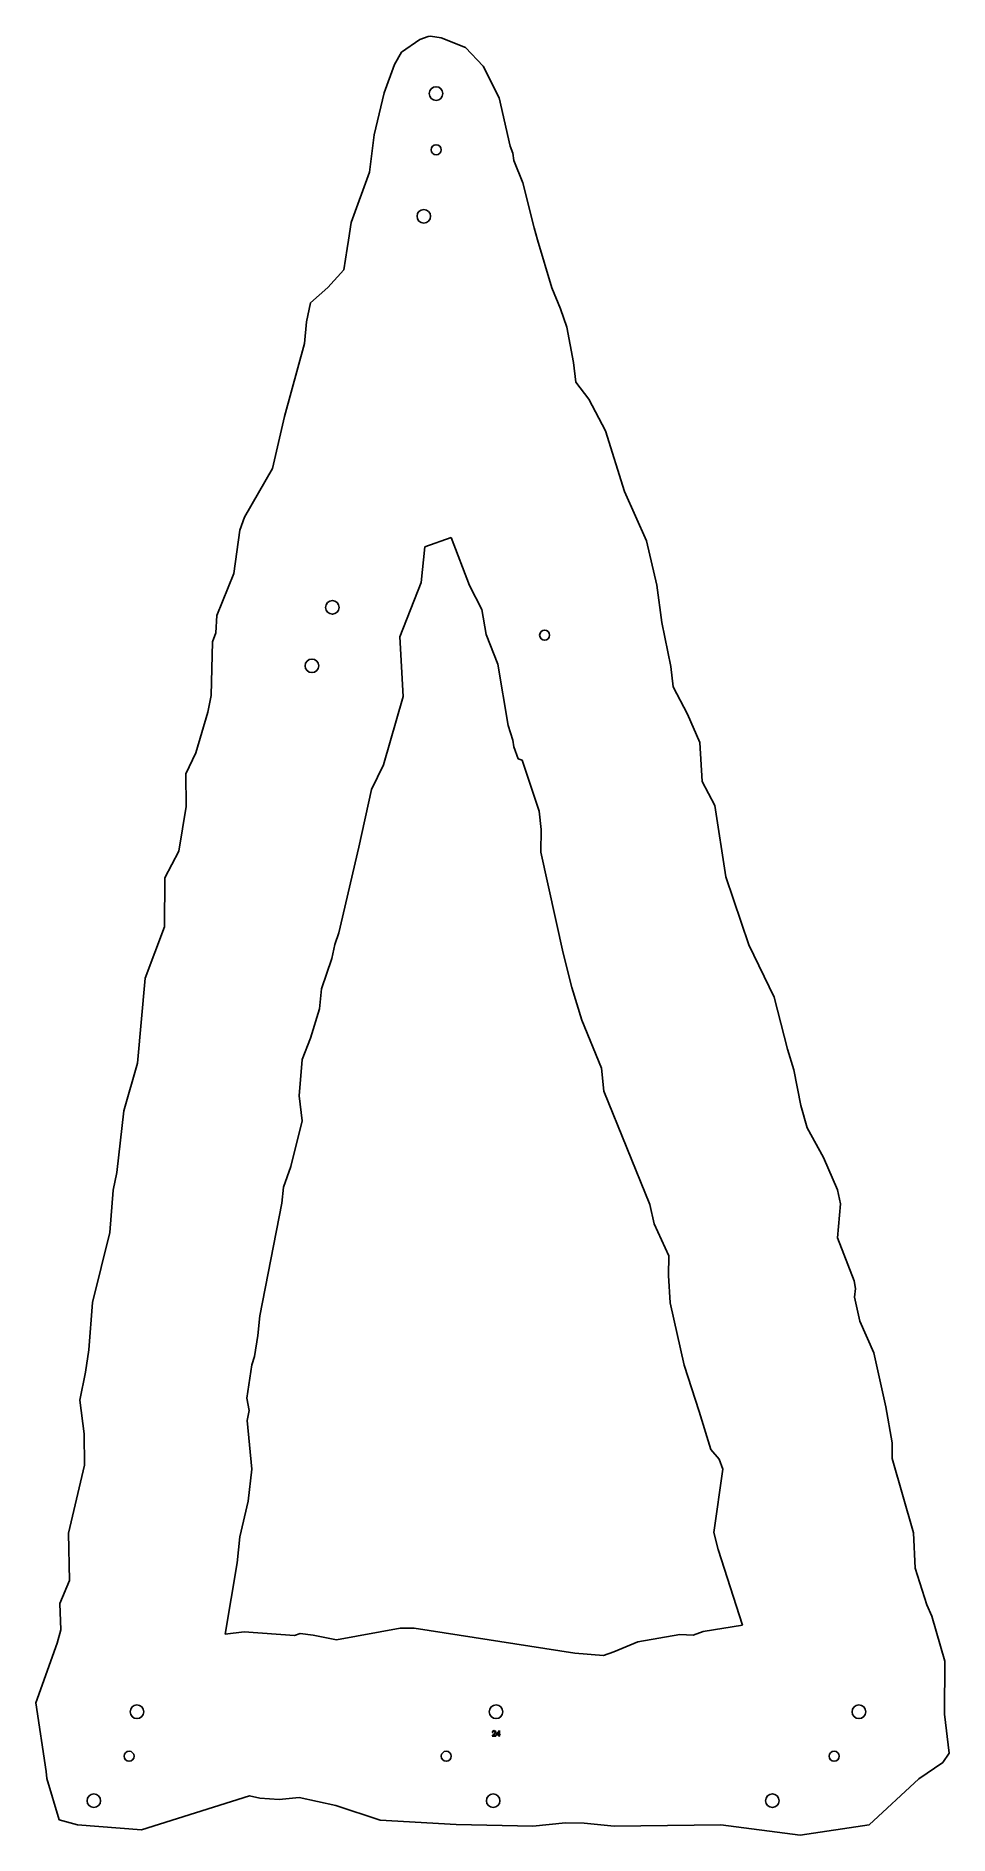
# Model space of a CAD drawing. Header units: millimetres. Extents: x 96 to 918, y 182 to 1801.
import ezdxf

# ---------------------------------------------------------------- set-up
doc = ezdxf.new("R2010")
doc.units = ezdxf.units.MM
doc.linetypes.add('SLD-Durchgehend', pattern=[0])

msp = doc.modelspace()

# ---------------------------------------------------------------- linework, layer by layer
at = {"color": 7, "linetype": 'SLD-Durchgehend', "lineweight": 25}
for p, q in [((425, 1786.4), (441.5, 1797.6)), ((441.5, 1797.6), (449.2, 1800.4)), ((449.2, 1800.4), (451.1, 1800.8)), ((451.1, 1800.8), (460.7, 1799.3)), ((460.7, 1799.3), (482.8, 1790.5)), ((418.7, 1775.1), (425, 1786.4)), ((482.8, 1790.5), (498.5, 1773.6)), ((409.6, 1749.7), (418.7, 1775.1)), ((498.5, 1773.6), (512.9, 1745.2)), ((400.4, 1711.8), (409.6, 1749.7)), ((512.9, 1745.2), (523, 1701.7)), ((396.3, 1678.4), (400.4, 1711.8)), ((523, 1701.7), (525.4, 1695.4)), ((525.4, 1695.4), (526.2, 1688.9)), ((526.2, 1688.9), (534.2, 1668.6)), ((379.7, 1633.1), (396.3, 1678.4)), ((534.2, 1668.6), (544.6, 1628.2)), ((377.3, 1617.2), (379.7, 1633.1)), ((547.6, 1617.5), (544.6, 1628.2)), ((373.2, 1590.6), (376.1, 1609.5)), ((377.3, 1617.2), (376.1, 1609.5)), ((547.6, 1617.5), (560.3, 1574.3)), ((358.7, 1574.6), (373.2, 1590.6)), ((343.3, 1560.9), (358.7, 1574.6)), ((560.3, 1574.3), (568.2, 1555.3)), ((339.7, 1543.8), (343.3, 1560.9)), ((568.2, 1555.3), (573.9, 1538.9)), ((337.8, 1524.2), (339.7, 1543.8)), ((573.9, 1538.9), (580, 1507.2)), ((319.9, 1458.6), (337.8, 1524.2)), ((580, 1507.2), (582, 1489.4)), ((582, 1489.4), (593.6, 1474.1)), ((593.6, 1474.1), (608.7, 1445.6)), ((309.2, 1411.6), (319.9, 1458.6)), ((608.7, 1445.6), (625.8, 1391.1)), ((283.9, 1368.1), (309.2, 1411.6)), ((625.8, 1391.1), (645.5, 1346.6)), ((279.6, 1356.4), (283.9, 1368.1)), ((274.3, 1317.3), (279.6, 1356.4)), ((469.9, 1349.7), (446, 1341.4)), ((469.9, 1349.7), (486.4, 1306.5)), ((645.5, 1346.6), (654.9, 1306.9)), ((442.7, 1309.1), (446, 1341.4)), ((259.1, 1279.4), (274.3, 1317.3)), ((442.7, 1309.1), (423.6, 1260.4)), ((486.4, 1306.5), (497.5, 1284.8)), ((654.9, 1306.9), (659.4, 1273.1)), ((258.1, 1264), (259.1, 1279.4)), ((497.5, 1284.8), (501.2, 1262.5)), ((255.1, 1255.9), (258.1, 1264)), ((501.2, 1262.5), (511.8, 1235.7)), ((659.4, 1273.1), (667.6, 1233.7)), ((253.8, 1207.6), (255.1, 1255.9)), ((426.5, 1206.5), (423.6, 1260.4)), ((511.8, 1235.7), (521.1, 1180.4)), ((667.6, 1233.7), (669.5, 1215.4)), ((669.5, 1215.4), (682.6, 1190.7)), ((251, 1192.4), (253.8, 1207.6)), ((409, 1145.2), (426.5, 1206.5)), ((240.1, 1155.9), (251, 1192.4)), ((682.6, 1190.7), (693.6, 1165.1)), ((521.1, 1180.4), (525.2, 1167.4)), ((525.2, 1167.4), (526.1, 1161.2)), ((231.1, 1137), (240.1, 1155.9)), ((526.1, 1161.2), (530.2, 1150.6)), ((533.8, 1149.5), (530.2, 1150.6)), ((533.8, 1149.5), (549, 1103.5)), ((693.6, 1165.1), (695.8, 1130.3)), ((231.4, 1107.8), (231.1, 1137)), ((398.2, 1122.9), (409, 1145.2)), ((398.2, 1122.9), (386.7, 1071)), ((695.8, 1130.3), (707, 1108.6)), ((224.9, 1067.5), (231.4, 1107.8)), ((549, 1103.5), (550.9, 1087.1)), ((707, 1108.6), (716.9, 1044.4)), ((550.9, 1087.1), (550.4, 1066.7)), ((368.6, 994.1), (386.7, 1071)), ((212.2, 1043.5), (224.9, 1067.5)), ((550.4, 1066.7), (570.5, 975.6)), ((212, 999.4), (212.2, 1043.5)), ((716.9, 1044.4), (737.6, 983.3)), ((194.4, 953.1), (212, 999.4)), ((365, 983.6), (368.6, 994.1)), ((362.3, 971), (365, 983.6)), ((570.5, 975.6), (578.5, 944.8)), ((737.6, 983.3), (760.5, 936.2)), ((353.1, 943.5), (362.3, 971)), ((187.7, 876.8), (194.4, 953.1)), ((351.3, 925.8), (353.1, 943.5)), ((578.5, 944.8), (587.5, 915.5)), ((343.3, 899.2), (351.3, 925.8)), ((760.5, 936.2), (772.3, 889.3)), ((587.5, 915.5), (605.2, 872.4)), ((335.7, 880), (343.3, 899.2)), ((175.4, 833.9), (187.7, 876.8)), ((333.1, 847.5), (335.7, 880)), ((772.3, 889.3), (778.1, 870.9)), ((605.2, 872.4), (607.3, 851.5)), ((778.1, 870.9), (784.5, 838.6)), ((335.8, 824.9), (333.1, 847.5)), ((607.3, 851.5), (648.5, 749.7)), ((168.9, 778.3), (175.4, 833.9)), ((784.5, 838.6), (790, 818.7)), ((325.6, 783.8), (335.8, 824.9)), ((790, 818.7), (804.7, 791.8)), ((165.6, 762.6), (168.9, 778.3)), ((319.1, 765.3), (325.6, 783.8)), ((804.7, 791.8), (817.3, 762.9)), ((162.7, 724.5), (165.6, 762.6)), ((317.5, 750.8), (319.1, 765.3)), ((817.3, 762.9), (820.1, 750.1)), ((297.6, 649.4), (317.5, 750.8)), ((648.5, 749.7), (652.4, 732.3)), ((820.1, 750.1), (817.4, 719.7)), ((652.4, 732.3), (665.6, 703.5)), ((147.1, 661.4), (162.7, 724.5)), ((817.4, 719.7), (832.3, 681.1)), ((665.6, 703.5), (665.3, 685.8)), ((665.3, 685.8), (666.9, 661.1)), ((832.3, 681.1), (833.7, 674.2)), ((833.7, 674.2), (832.6, 666.4)), ((832.6, 666.4), (837.5, 644.7)), ((143.7, 619), (147.1, 661.4)), ((295.9, 631.8), (297.6, 649.4)), ((666.9, 661.1), (679.5, 605)), ((293, 613), (295.9, 631.8)), ((837.5, 644.7), (850, 616.2)), ((140.8, 598.8), (143.7, 619)), ((850, 616.2), (861, 567.6)), ((286.1, 575.3), (290.5, 605.3)), ((290.5, 605.3), (293, 613)), ((679.5, 605), (693.1, 563.5)), ((135.6, 573.7), (140.8, 598.8)), ((139.6, 543.2), (135.6, 573.7)), ((288.2, 564.4), (286.1, 575.3)), ((861, 567.6), (866.7, 535.1)), ((286.3, 555.2), (288.2, 564.4)), ((290.4, 511.6), (286.3, 555.2)), ((693.1, 563.5), (703.5, 529.1)), ((140, 515.1), (139.6, 543.2)), ((866.7, 535.1), (866.7, 521.2)), ((703.5, 529.1), (711, 520.4)), ((711, 520.4), (714.4, 511.5)), ((866.7, 521.2), (885.9, 454.4)), ((125.6, 453.9), (140, 515.1)), ((287.3, 482.7), (290.4, 511.6)), ((714.4, 511.5), (706.3, 454.5)), ((279.7, 450.8), (287.3, 482.7)), ((126.4, 411.5), (125.6, 453.9)), ((706.3, 454.5), (710.1, 439.3)), ((885.9, 454.4), (887.2, 422.5)), ((277.2, 427.4), (279.7, 450.8)), ((710.1, 439.3), (731.9, 371.2)), ((266.6, 363), (277.2, 427.4)), ((887.2, 422.5), (897.8, 389.4)), ((117.6, 390.7), (126.4, 411.5)), ((118.5, 367), (117.6, 390.7)), ((897.8, 389.4), (902.2, 379.4)), ((902.2, 379.4), (914.1, 338.8)), ((115.4, 354.9), (118.5, 367)), ((283.7, 365.1), (266.6, 363)), ((328.8, 361.9), (283.7, 365.1)), ((333.9, 363.6), (328.8, 361.9)), ((345.7, 362.3), (333.9, 363.6)), ((366.5, 357.9), (345.7, 362.3)), ((423.8, 368.4), (366.5, 357.9)), ((436.5, 368.5), (423.8, 368.4)), ((581.2, 346), (436.5, 368.5)), ((637.7, 356.2), (616.2, 347.1)), ((675.6, 362.7), (637.7, 356.2)), ((687.5, 362.1), (675.6, 362.7)), ((696.6, 365.4), (687.5, 362.1)), ((731.9, 371.2), (696.6, 365.4)), ((96.2, 301.2), (115.4, 354.9)), ((607, 343.9), (581.2, 346)), ((607, 343.9), (616.2, 347.1)), ((914.1, 338.8), (913.7, 291)), ((105.4, 239.6), (96.2, 301.2)), ((913.7, 291), (917.8, 256)), ((912.1, 247.6), (890.7, 232.9)), ((917.8, 256), (912.1, 247.6)), ((106.1, 233.4), (105.4, 239.6)), ((117.2, 196), (106.1, 233.4)), ((890.7, 232.9), (846, 191.7)), ((288.5, 217.8), (191.1, 187)), ((297.6, 215.5), (288.5, 217.8)), ((315, 214.5), (297.6, 215.5)), ((333.2, 216.3), (315, 214.5)), ((366.1, 209.1), (333.2, 216.3)), ((133.6, 191.7), (117.2, 196)), ((406, 195.8), (366.1, 209.1)), ((474.4, 191.9), (406, 195.8)), ((191.1, 187), (133.6, 191.7)), ((543.3, 190.4), (474.4, 191.9)), ((572.6, 193.5), (543.3, 190.4)), ((589.4, 193.1), (572.6, 193.5)), ((616.6, 190.4), (589.4, 193.1)), ((712.5, 191.7), (616.6, 190.4)), ((783.8, 182.4), (712.5, 191.7)), ((846, 191.7), (783.8, 182.4))]:
    msp.add_line(p, q, dxfattribs=at)
at = {"color": 2, "linetype": 'SLD-Durchgehend', "lineweight": 25, "true_color": 0xffff00}
for p, q in [((510.4, 272.4), (513.2, 276.4)), ((513.2, 276.4), (513.3, 276.4)), ((513.3, 276.4), (513.3, 272.9)), ((506.6, 271.3), (508.5, 273.3)), ((510, 271.3), (506.6, 271.3)), ((507.2, 274.7), (506.8, 274.7)), ((508.9, 273.1), (507.7, 271.8)), ((507.7, 271.8), (510, 271.8)), ((510, 271.8), (510, 271.3)), ((512.8, 272.4), (510.4, 272.4)), ((512.8, 275.1), (511.3, 272.9)), ((511.3, 272.9), (512.8, 272.9)), ((512.8, 272.9), (512.8, 275.1)), ((512.8, 271.3), (512.8, 272.4)), ((513.3, 271.3), (512.8, 271.3)), ((513.3, 272.9), (513.8, 272.9)), ((513.3, 272.4), (513.3, 271.3)), ((513.8, 272.4), (513.3, 272.4)), ((513.8, 272.9), (513.8, 272.4))]:
    msp.add_line(p, q, dxfattribs=at)
at = {"color": 7, "linetype": 'SLD-Durchgehend', "lineweight": 25}
for centre, radius in [((456.2, 1749), 6.12), ((456.3, 1698.5), 4.5), ((445.2, 1638.6), 6.12), ((362.9, 1286.8), 6.12), ((553.9, 1261.8), 4.5), ((344.5, 1234.2), 6.12), ((187.1, 293.3), 6.12), ((510.2, 293.3), 6.12), ((836.7, 293.3), 6.12), ((180, 253.3), 4.5), ((465.4, 253.3), 4.5), ((814.4, 253.3), 4.5), ((148.3, 213.3), 6.12), ((507.6, 213.3), 6.12), ((758.8, 213.3), 6.12)]:
    msp.add_circle(centre, radius, dxfattribs=at)
at = {"color": 2, "linetype": 'SLD-Durchgehend', "lineweight": 25, "true_color": 0xffff00}
for centre, radius, start, end in [((508.4, 274.8), 1.62, 89.7556, 181.4974), ((508.4, 274.7), 1.15, 89.4909, 180.2609), ((508.5, 274.9), 1.47, 359.187, 91.7322), ((508.4, 274.8), 1.05, 1.7591, 92.123), ((507.3, 275.1), 2.17, 303.8727, 352.7787), ((507.3, 275.2), 2.64, 307.6065, 353.5535)]:
    msp.add_arc(centre, radius, start, end, dxfattribs=at)

doc.saveas('drawing.dxf')
